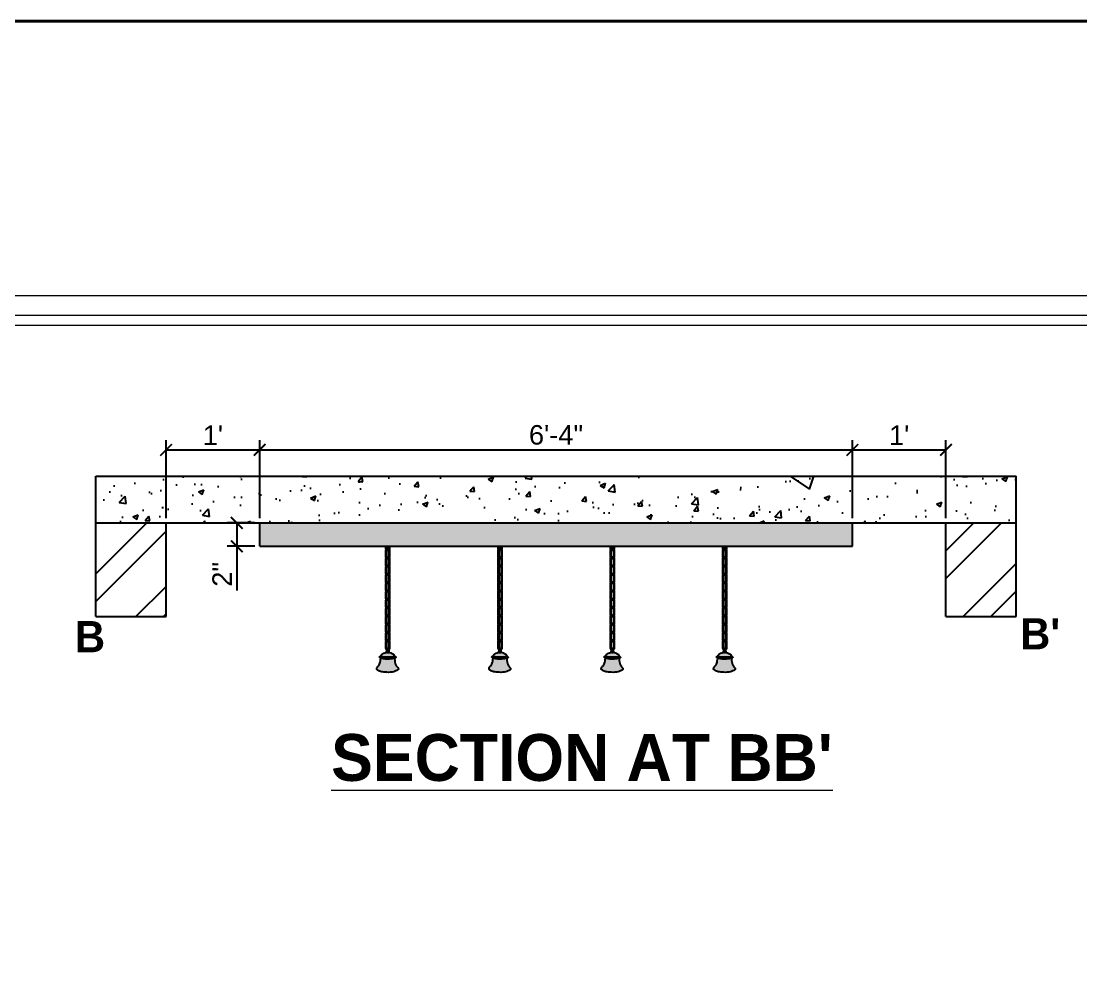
# Model space of a CAD drawing. Header units: inches. Extents: x 12792 to 19925, y -3298 to -817.
# Drawn here: x 13916.3 to 14052.2, y -1651.7 to -1530.4 of the extents above; entities that cross this region are included whole.
import ezdxf

# ---------------------------------------------------------------- set-up
doc = ezdxf.new("R2010")
doc.units = ezdxf.units.IN
doc.header["$MEASUREMENT"] = 0
doc.layers.add('FURNI', color=140, linetype='Continuous', lineweight=18)
doc.layers.add('IEL-HATCH-002', color=7, linetype='Continuous')
doc.styles.add('HEMI', font='stylu.ttf')
doc.styles.get("Standard").update_dxf_attribs({"font": 'arial.ttf'})
doc.dimstyles.new('ISO-25', dxfattribs={"dimtxt": 2.5, "dimasz": 1.5, "dimexe": 1.25, "dimexo": 0.625, "dimtad": 1, "dimdec": 0, "dimlunit": 4, "dimtxsty": 'Standard', "dimblk": 'ARCHTICK', "dimcen": 2.5, "dimclrd": 253, "dimclre": 253, "dimclrt": 1, "dimadec": 0, "dimazin": 0, "dimtfac": 1, "dimtdec": 0, "dimtmove": 0, "dimatfit": 3, "dimldrblk": 'ARCHTICK', "dimfxl": 1, "dimarcsym": 0})

# ---------------------------------------------------------------- blocks, each defined once
blk = doc.blocks.new('eah')
at = {"color": 18, "true_color": 0x000000}
for points in [[(18481.64, -1977.61, -0.594713), (18481.29, -1977.42), (18481.29, -1977.14)], [(18481.64, -1978.68, -0.594713), (18481.29, -1978.48), (18481.29, -1977.65, -0.131652), (18481.32, -1977.53, -0.131652)], [(18481.58, -1977.53, -0.566983), (18481.39, -1977.42), (18481.39, -1977.14)], [(18481.39, -1977.46, -0.594713), (18481.75, -1977.65), (18481.75, -1978.48, -0.131653), (18481.72, -1978.6)], [(18481.58, -1978.6, -0.566983), (18481.39, -1978.48), (18481.39, -1977.65, -0.072036), (18481.39, -1977.61, -0.072036)], [(18481.46, -1977.53, -0.566983), (18481.65, -1977.65), (18481.65, -1978.48, -0.072036), (18481.64, -1978.52)], [(18481.65, -1977.14), (18481.65, -1977.42, -0.072036), (18481.64, -1977.46, -0.072036)], [(18481.75, -1977.14), (18481.75, -1977.42, -0.131652), (18481.72, -1977.53, -0.131652)], [(18481.64, -1979.74, -0.594713), (18481.29, -1979.55), (18481.29, -1978.71, -0.131652), (18481.32, -1978.6, -0.131652)], [(18481.39, -1978.52, -0.594713), (18481.75, -1978.71), (18481.75, -1979.55, -0.131652), (18481.72, -1979.66)], [(18481.58, -1979.66, -0.566983), (18481.39, -1979.55), (18481.39, -1978.71, -0.072036), (18481.39, -1978.68, -0.072036)], [(18481.39, -1979.58, -0.594713), (18481.75, -1979.78), (18481.75, -1980.61, -0.131652), (18481.72, -1980.73)], [(18481.46, -1978.6, -0.566983), (18481.65, -1978.71), (18481.65, -1979.55, -0.072036), (18481.64, -1979.58)], [(18481.64, -1980.81, -0.594713), (18481.29, -1980.61), (18481.29, -1979.78, -0.131652), (18481.32, -1979.66, -0.131652)], [(18481.64, -1981.87, -0.594713), (18481.29, -1981.68), (18481.29, -1980.84, -0.131653), (18481.32, -1980.73, -0.131653)], [(18481.58, -1980.73, -0.566983), (18481.39, -1980.61), (18481.39, -1979.78, -0.072036), (18481.39, -1979.74, -0.072036)], [(18481.39, -1980.65, -0.594713), (18481.75, -1980.84), (18481.75, -1981.68, -0.131653), (18481.72, -1981.79)], [(18481.58, -1981.79, -0.566983), (18481.39, -1981.68), (18481.39, -1980.84, -0.072036), (18481.39, -1980.81, -0.072036)], [(18481.46, -1979.66, -0.566983), (18481.65, -1979.78), (18481.65, -1980.61, -0.072036), (18481.64, -1980.65)], [(18481.46, -1980.73, -0.566983), (18481.65, -1980.84), (18481.65, -1981.68, -0.072036), (18481.64, -1981.71)], [(18481.64, -1982.93, -0.594713), (18481.29, -1982.74), (18481.29, -1981.91, -0.131652), (18481.32, -1981.79, -0.131652)], [(18481.39, -1981.71, -0.594713), (18481.75, -1981.91), (18481.75, -1982.74, -0.131652), (18481.72, -1982.85)], [(18481.58, -1982.85, -0.566983), (18481.39, -1982.74), (18481.39, -1981.91, -0.072036), (18481.39, -1981.87, -0.072036)], [(18481.46, -1981.79, -0.566983), (18481.65, -1981.91), (18481.65, -1982.74, -0.072036), (18481.64, -1982.78)], [(18481.64, -1984, -0.594713), (18481.29, -1983.8), (18481.29, -1982.97, -0.131653), (18481.32, -1982.85, -0.131653)], [(18481.39, -1982.78, -0.594713), (18481.75, -1982.97), (18481.75, -1983.8, -0.131653), (18481.72, -1983.92)], [(18481.58, -1983.92, -0.566983), (18481.39, -1983.8), (18481.39, -1982.97, -0.072036), (18481.39, -1982.93, -0.072036)], [(18481.46, -1982.85, -0.566983), (18481.65, -1982.97), (18481.65, -1983.8, -0.072036), (18481.64, -1983.84)], [(18481.64, -1985.06, -0.594713), (18481.29, -1984.87), (18481.29, -1984.03, -0.131652), (18481.32, -1983.92, -0.131652)], [(18481.64, -1986.12, -0.594713), (18481.29, -1985.93), (18481.29, -1985.1, -0.131652), (18481.32, -1984.98, -0.131652)], [(18481.39, -1983.84, -0.594713), (18481.75, -1984.03), (18481.75, -1984.87, -0.131653), (18481.72, -1984.98)], [(18481.58, -1984.98, -0.566983), (18481.39, -1984.87), (18481.39, -1984.03, -0.072036), (18481.39, -1984, -0.072036)], [(18481.39, -1984.9, -0.594713), (18481.75, -1985.1), (18481.75, -1985.93, -0.131653), (18481.72, -1986.05)], [(18481.46, -1983.92, -0.566983), (18481.65, -1984.03), (18481.65, -1984.87, -0.072036), (18481.64, -1984.9)], [(18481.46, -1984.98, -0.566983), (18481.65, -1985.1), (18481.65, -1985.93, -0.072036), (18481.64, -1985.97)], [(18481.64, -1987.19, -0.594713), (18481.29, -1987), (18481.29, -1986.16, -0.131652), (18481.32, -1986.05, -0.131652)], [(18481.58, -1986.05, -0.566983), (18481.39, -1985.93), (18481.39, -1985.1, -0.072036), (18481.39, -1985.06, -0.072036)], [(18481.39, -1985.97, -0.594713), (18481.75, -1986.16), (18481.75, -1987, -0.131653), (18481.72, -1987.11)], [(18481.58, -1987.11, -0.566983), (18481.39, -1987), (18481.39, -1986.16, -0.072036), (18481.39, -1986.12, -0.072036)], [(18481.46, -1986.05, -0.566983), (18481.65, -1986.16), (18481.65, -1987, -0.072036), (18481.64, -1987.03)], [(18481.64, -1988.25, -0.594713), (18481.29, -1988.06), (18481.29, -1987.23, -0.131652), (18481.32, -1987.11, -0.131652)], [(18481.39, -1987.03, -0.594713), (18481.75, -1987.23), (18481.75, -1988.06, -0.131652), (18481.72, -1988.17)], [(18481.58, -1988.17, -0.566983), (18481.39, -1988.06), (18481.39, -1987.23, -0.072036), (18481.39, -1987.19, -0.072036)], [(18481.46, -1987.11, -0.566983), (18481.65, -1987.23), (18481.65, -1988.06, -0.072036), (18481.64, -1988.1)], [(18481.64, -1989.32, -0.594713), (18481.29, -1989.12), (18481.29, -1988.29, -0.131653), (18481.32, -1988.17, -0.131653)], [(18481.39, -1988.1, -0.594713), (18481.75, -1988.29), (18481.75, -1989.12, -0.131653), (18481.72, -1989.24)], [(18481.58, -1989.24, -0.566983), (18481.39, -1989.12), (18481.39, -1988.29, -0.072036), (18481.39, -1988.25, -0.072036)], [(18481.39, -1989.16, -0.594713), (18481.75, -1989.35), (18481.75, -1990.19, -0.255158), (18481.64, -1990.38)], [(18481.46, -1988.17, -0.566983), (18481.65, -1988.29), (18481.65, -1989.12, -0.072036), (18481.64, -1989.16)], [(18481.55, -1990.42, -0.457298), (18481.29, -1990.19), (18481.29, -1989.35, -0.131652), (18481.32, -1989.24, -0.131652)], [(18481.52, -1990.32, -0.427611), (18481.39, -1990.19), (18481.39, -1989.35, -0.072036), (18481.39, -1989.32, -0.072036)], [(18481.46, -1989.24, -0.566983), (18481.65, -1989.35), (18481.65, -1990.19, -0.221324), (18481.6, -1990.29)]]:
    blk.add_lwpolyline(points, format="xyb", dxfattribs=at)
for points, knots in [([(18481.4, -1990.38), (18481.38, -1990.43), (18481.33, -1990.57), (18481.35, -1990.7), (18481.28, -1990.74), (18481.28, -1990.74)], [0.7792624, 0.7792624, 0.7792624, 0.7792624, 0.8945817, 1.1143639, 1.1228898, 1.1228898, 1.1228898, 1.1228898]), ([(18481.49, -1990.42), (18481.48, -1990.44), (18481.47, -1990.46), (18481.45, -1990.53), (18481.45, -1990.57), (18481.43, -1990.66), (18481.43, -1990.7), (18481.41, -1990.74), (18481.4, -1990.75), (18481.4, -1990.76)], [0.7735575, 0.7735575, 0.7735575, 0.7735575, 0.8361623, 0.8361623, 0.9747638, 0.9747638, 1.0561132, 1.0561132, 1.0687794, 1.0687794, 1.0687794, 1.0687794]), ([(18481.75, -1990.74), (18481.73, -1990.67), (18481.68, -1990.51), (18481.59, -1990.17), (18481.48, -1990.25), (18481.45, -1990.3)], [0, 0, 0, 0, 0.2324444, 0.5461904, 0.6949122, 0.6949122, 0.6949122, 0.6949122]), ([(18481.65, -1990.77), (18481.63, -1990.7), (18481.61, -1990.63), (18481.57, -1990.48), (18481.55, -1990.41), (18481.52, -1990.31)], [0, 0, 0, 0, 0.224684, 0.224684, 0.4060384, 0.4060384, 0.4060384, 0.4060384])]:
    blk.add_open_spline(points, degree=3, knots=knots, dxfattribs=at)
blk.add_open_spline([(18481.52, -1990.31), (18481.52, -1990.31), (18481.52, -1990.31), (18481.52, -1990.32)], degree=3, dxfattribs=at)
for points in [[(18481.75, -1990.74), (18482.06, -1990.86), (18482.25, -1990.97), (18482.35, -1991.15), (18482.37, -1991.19), (18482.43, -1991.22), (18482.54, -1991.29), (18482.56, -1991.36), (18482.52, -1991.42), (18482.39, -1991.46), (18482.39, -1991.53), (18482.43, -1991.95), (18482.52, -1992.27), (18482.71, -1992.57), (18482.86, -1992.75), (18482.86, -1992.94), (18482.68, -1993.06), (18482.28, -1993.21), (18481.39, -1993.28), (18480.7, -1993.2), (18480.25, -1993.02), (18480.12, -1992.9), (18480.13, -1992.72), (18480.26, -1992.53), (18480.46, -1992.25), (18480.56, -1992), (18480.61, -1991.64), (18480.63, -1991.45), (18480.51, -1991.39), (18480.47, -1991.32), (18480.51, -1991.24), (18480.65, -1991.17), (18480.69, -1991.09), (18480.78, -1990.98), (18481, -1990.84), (18481.29, -1990.73)], [(18482.39, -1991.46), (18482, -1991.56), (18480.99, -1991.54), (18480.63, -1991.45)], [(18482.36, -1991.21), (18482.21, -1991.28), (18481.93, -1991.34), (18481.5, -1991.35), (18481.02, -1991.33), (18480.73, -1991.24), (18480.65, -1991.17)], [(18481.75, -1990.74), (18481.62, -1990.77), (18481.29, -1990.73)]]:
    blk.add_spline(points, degree=3, dxfattribs=at)
blk = doc.blocks.new('3t3t')
at = {"layer": 'IEL-HATCH-002', "true_color": 0x9d754d, "transparency": 33554687}
h = blk.add_hatch(color=35, dxfattribs=at)
h.dxf.hatch_style = 1
h.set_gradient(color1=(229, 232, 120), color2=(200, 201, 45), name='CYLINDER')
edge = h.paths.add_edge_path()
edge.add_spline(control_points=[(18480.63, -1991.45), (18480.66, -1991.49), (18480.57, -1991.72), (18480.6, -1991.97), (18480.46, -1992.28), (18480.28, -1992.5), (18480.13, -1992.7), (18480.08, -1992.92), (18480.34, -1993.09), (18480.76, -1993.23), (18481.46, -1993.29), (18482.15, -1993.29), (18482.6, -1993.09), (18482.89, -1992.97), (18482.88, -1992.71), (18482.67, -1992.55), (18482.51, -1992.28), (18482.41, -1991.92), (18482.41, -1991.67), (18482.38, -1991.48), (18482.39, -1991.46), (18482.39, -1991.46)], knot_values=[1.281649, 1.281649, 1.281649, 1.281649, 1.462183, 1.827128, 2.097021, 2.445955, 2.674552, 2.853319, 3.031562, 3.521678, 4.216955, 5.103339, 5.528803, 5.742758, 5.940176, 6.171167, 6.523573, 6.851688, 7.271629, 7.343185, 7.344284, 7.344284, 7.344284, 7.344284], degree=3, periodic=0)
edge.add_spline(control_points=[(18482.39, -1991.46), (18482.26, -1991.5), (18481.81, -1991.63), (18481.2, -1991.6), (18480.75, -1991.48), (18480.63, -1991.45)], knot_values=[0, 0, 0, 0, 0.401836, 1.413154, 1.782792, 1.782792, 1.782792, 1.782792], degree=3, periodic=0)
edge = h.paths.add_edge_path()
edge.add_spline(control_points=[(18482.39, -1991.46), (18482.41, -1991.43), (18482.51, -1991.45), (18482.57, -1991.36), (18482.54, -1991.26), (18482.45, -1991.23), (18482.36, -1991.21), (18482.34, -1991.09), (18482.26, -1990.95), (18482.02, -1990.85), (18481.85, -1990.78), (18481.75, -1990.74)], knot_values=[0, 0, 0, 0, 0.130991, 0.201679, 0.280578, 0.405346, 0.475501, 0.518858, 0.722277, 0.949703, 1.281649, 1.281649, 1.281649, 1.281649], degree=3, periodic=0)
edge.add_spline(control_points=[(18481.75, -1990.74), (18481.72, -1990.75), (18481.68, -1990.76), (18481.65, -1990.76)], knot_values=[0, 0, 0, 0, 0.099833, 0.099833, 0.099833, 0.099833], degree=3, periodic=0)
edge.add_spline(control_points=[(18481.65, -1990.76), (18481.64, -1990.76), (18481.56, -1990.78), (18481.47, -1990.77), (18481.4, -1990.76)], knot_values=[0.099833, 0.099833, 0.099833, 0.099833, 0.126606, 0.35337, 0.35337, 0.35337, 0.35337], degree=3, periodic=0)
edge.add_spline(control_points=[(18481.4, -1990.76), (18481.36, -1990.75), (18481.32, -1990.74), (18481.29, -1990.73)], knot_values=[0.35337, 0.35337, 0.35337, 0.35337, 0.466976, 0.466976, 0.466976, 0.466976], degree=3, periodic=0)
edge.add_spline(control_points=[(18481.28, -1990.74), (18481.28, -1990.74), (18481.28, -1990.73), (18481.29, -1990.73)], knot_values=[1.114364, 1.114364, 1.114364, 1.114364, 1.12289, 1.12289, 1.12289, 1.12289], degree=3, periodic=0)
edge.add_spline(control_points=[(18481.29, -1990.73), (18481.19, -1990.77), (18481.01, -1990.83), (18480.8, -1990.94), (18480.7, -1991.07), (18480.67, -1991.15), (18480.65, -1991.17)], knot_values=[7.814467, 7.814467, 7.814467, 7.814467, 8.117805, 8.378292, 8.52191, 8.608113, 8.608113, 8.608113, 8.608113], degree=3, periodic=0)
edge.add_spline(control_points=[(18480.65, -1991.17), (18480.65, -1991.17), (18480.62, -1991.21), (18480.51, -1991.21), (18480.46, -1991.32), (18480.51, -1991.41), (18480.61, -1991.42), (18480.63, -1991.45), (18480.63, -1991.45)], knot_values=[7.344284, 7.344284, 7.344284, 7.344284, 7.34959, 7.508053, 7.59693, 7.667164, 7.803584, 7.814467, 7.814467, 7.814467, 7.814467], degree=3, periodic=0)
edge.add_spline(control_points=[(18480.63, -1991.45), (18480.75, -1991.48), (18481.2, -1991.6), (18481.81, -1991.63), (18482.26, -1991.5), (18482.39, -1991.46)], knot_values=[0, 0, 0, 0, 0.369638, 1.380956, 1.782792, 1.782792, 1.782792, 1.782792], degree=3, periodic=0)
edge = h.paths.add_edge_path()
edge.add_spline(control_points=[(18481.75, -1990.74), (18481.73, -1990.67), (18481.7, -1990.57), (18481.66, -1990.42), (18481.64, -1990.38)], knot_values=[0, 0, 0, 0, 0.232444, 0.346602, 0.346602, 0.346602, 0.346602], degree=3, periodic=0)
edge.add_spline(control_points=[(18481.64, -1990.38), (18481.63, -1990.35), (18481.62, -1990.31), (18481.6, -1990.29)], knot_values=[0.346602, 0.346602, 0.346602, 0.346602, 0.439499, 0.439499, 0.439499, 0.439499], degree=3, periodic=0)
edge.add_spline(control_points=[(18481.6, -1990.29), (18481.59, -1990.26), (18481.54, -1990.21), (18481.48, -1990.25), (18481.45, -1990.3)], knot_values=[0.439499, 0.439499, 0.439499, 0.439499, 0.54619, 0.694912, 0.694912, 0.694912, 0.694912], degree=3, periodic=0)
edge.add_arc((18481.52, -1990.19), 0.131, 237.8013, 270.5044)
edge.add_spline(control_points=[(18481.52, -1990.32), (18481.52, -1990.31), (18481.52, -1990.31), (18481.52, -1990.31)], knot_values=[0.697561, 0.697561, 0.697561, 0.697561, 0.703416, 0.703416, 0.703416, 0.703416], degree=3, periodic=0)
edge.add_spline(control_points=[(18481.52, -1990.31), (18481.52, -1990.31), (18481.52, -1990.31), (18481.52, -1990.32)], knot_values=[0.399853, 0.399853, 0.399853, 0.399853, 0.406038, 0.406038, 0.406038, 0.406038], degree=3, periodic=0)
edge.add_spline(control_points=[(18481.52, -1990.32), (18481.53, -1990.35), (18481.54, -1990.39), (18481.55, -1990.42)], knot_values=[0.334076, 0.334076, 0.334076, 0.334076, 0.399853, 0.399853, 0.399853, 0.399853], degree=3, periodic=0)
edge.add_spline(control_points=[(18481.55, -1990.42), (18481.57, -1990.47), (18481.58, -1990.51), (18481.61, -1990.63), (18481.63, -1990.7), (18481.65, -1990.76)], knot_values=[0.004926, 0.004926, 0.004926, 0.004926, 0.114319, 0.114319, 0.334076, 0.334076, 0.334076, 0.334076], degree=3, periodic=0)
edge.add_spline(control_points=[(18481.65, -1990.76), (18481.68, -1990.76), (18481.72, -1990.75), (18481.75, -1990.74)], knot_values=[0, 0, 0, 0, 0.099833, 0.099833, 0.099833, 0.099833], degree=3, periodic=0)
edge = h.paths.add_edge_path()
edge.add_spline(control_points=[(18481.4, -1990.76), (18481.4, -1990.75), (18481.41, -1990.74), (18481.43, -1990.7), (18481.43, -1990.66), (18481.45, -1990.57), (18481.45, -1990.53), (18481.47, -1990.46), (18481.48, -1990.44), (18481.49, -1990.42)], knot_values=[0.773558, 0.773558, 0.773558, 0.773558, 0.786224, 0.786224, 0.867573, 0.867573, 1.006175, 1.006175, 1.068779, 1.068779, 1.068779, 1.068779], degree=3, periodic=0)
edge.add_arc((18481.52, -1990.19), 0.231, 238.5995, 263.133, ccw=False)
edge.add_spline(control_points=[(18481.4, -1990.38), (18481.38, -1990.43), (18481.33, -1990.57), (18481.34, -1990.69), (18481.29, -1990.73)], knot_values=[0.779262, 0.779262, 0.779262, 0.779262, 0.894582, 1.114364, 1.114364, 1.114364, 1.114364], degree=3, periodic=0)
edge.add_spline(control_points=[(18481.29, -1990.73), (18481.32, -1990.74), (18481.36, -1990.75), (18481.4, -1990.76)], knot_values=[0.35337, 0.35337, 0.35337, 0.35337, 0.466976, 0.466976, 0.466976, 0.466976], degree=3, periodic=0)
edge = h.paths.add_edge_path()
edge.add_line((18481.39, -1990.19), (18481.39, -1989.35))
edge.add_arc((18481.52, -1989.35), 0.131, 163.519, 180, ccw=False)
edge.add_arc((18481.52, -1989.12), 0.231, 210, 237.038, ccw=False)
edge.add_arc((18481.52, -1989.35), 0.231, 150, 180)
edge.add_line((18481.29, -1989.35), (18481.29, -1990.19))
edge.add_arc((18481.52, -1990.19), 0.231, 180, 278.298)
edge.add_spline(control_points=[(18481.55, -1990.42), (18481.54, -1990.39), (18481.53, -1990.35), (18481.52, -1990.32)], knot_values=[0.334076, 0.334076, 0.334076, 0.334076, 0.399853, 0.399853, 0.399853, 0.399853], degree=3, periodic=0)
edge.add_arc((18481.52, -1990.19), 0.131, 180, 272.6084, ccw=False)
edge = h.paths.add_edge_path()
edge.add_arc((18481.52, -1989.12), 0.131, 196.481, 241.79)
edge.add_arc((18481.52, -1989.35), 0.131, 0, 118.21, ccw=False)
edge.add_line((18481.65, -1989.35), (18481.65, -1990.19))
edge.add_arc((18481.52, -1990.19), 0.131, 310.0809, 360, ccw=False)
edge.add_spline(control_points=[(18481.6, -1990.29), (18481.62, -1990.31), (18481.63, -1990.35), (18481.64, -1990.38)], knot_values=[0.346602, 0.346602, 0.346602, 0.346602, 0.439499, 0.439499, 0.439499, 0.439499], degree=3, periodic=0)
edge.add_arc((18481.52, -1990.19), 0.231, 302.7438, 360)
edge.add_line((18481.75, -1990.19), (18481.75, -1989.35))
edge.add_arc((18481.52, -1989.35), 0.231, 360, 482.962)
h.paths.add_polyline_path([(18481.58, -1989.24, -0.566983), (18481.39, -1989.12), (18481.39, -1988.29, -0.072036), (18481.39, -1988.25, -0.118526), (18481.32, -1988.17, 0.131652), (18481.29, -1988.29), (18481.29, -1989.12, 0.594713), (18481.64, -1989.32, 0.200314)])
h.paths.add_polyline_path([(18481.75, -1988.29, 0.594713), (18481.39, -1988.1, 0.200314), (18481.46, -1988.17, -0.566983), (18481.65, -1988.29), (18481.65, -1989.12, -0.072036), (18481.64, -1989.16, -0.118526), (18481.72, -1989.24, 0.131652), (18481.75, -1989.12)])
h.paths.add_polyline_path([(18481.75, -1987.23, 0.594713), (18481.39, -1987.03, 0.200314), (18481.46, -1987.11, -0.566983), (18481.65, -1987.23), (18481.65, -1988.06, -0.072036), (18481.64, -1988.1, -0.118526), (18481.72, -1988.17, 0.131652), (18481.75, -1988.06)])
h.paths.add_polyline_path([(18481.39, -1987.23, -0.072036), (18481.39, -1987.19, -0.118526), (18481.32, -1987.11, 0.131652), (18481.29, -1987.23), (18481.29, -1988.06, 0.594713), (18481.64, -1988.25, 0.200314), (18481.58, -1988.17, -0.566983), (18481.39, -1988.06)])
h.paths.add_polyline_path([(18481.39, -1987), (18481.39, -1986.16, -0.072036), (18481.39, -1986.12, -0.118526), (18481.32, -1986.05, 0.131652), (18481.29, -1986.16), (18481.29, -1987, 0.594713), (18481.64, -1987.19, 0.200314), (18481.58, -1987.11, -0.566983)])
h.paths.add_polyline_path([(18481.75, -1986.16, 0.594713), (18481.39, -1985.97, 0.200314), (18481.46, -1986.05, -0.566983), (18481.65, -1986.16), (18481.65, -1987, -0.072036), (18481.64, -1987.03, -0.118526), (18481.72, -1987.11, 0.131652), (18481.75, -1987)])
h.paths.add_polyline_path([(18481.75, -1985.1, 0.594713), (18481.39, -1984.9, 0.200314), (18481.46, -1984.98, -0.566983), (18481.65, -1985.1), (18481.65, -1985.93, -0.072036), (18481.64, -1985.97, -0.118526), (18481.72, -1986.05, 0.131652), (18481.75, -1985.93)])
h.paths.add_polyline_path([(18481.75, -1984.03, 0.594713), (18481.39, -1983.84, 0.200314), (18481.46, -1983.92, -0.566983), (18481.65, -1984.03), (18481.65, -1984.87, -0.072036), (18481.64, -1984.9, -0.118526), (18481.72, -1984.98, 0.131652), (18481.75, -1984.87)])
h.paths.add_polyline_path([(18481.58, -1984.98, -0.566983), (18481.39, -1984.87), (18481.39, -1984.03, -0.072036), (18481.39, -1984, -0.118526), (18481.32, -1983.92, 0.131652), (18481.29, -1984.03), (18481.29, -1984.87, 0.594713), (18481.64, -1985.06, 0.200314)])
h.paths.add_polyline_path([(18481.39, -1985.1, -0.072036), (18481.39, -1985.06, -0.118526), (18481.32, -1984.98, 0.131652), (18481.29, -1985.1), (18481.29, -1985.93, 0.594713), (18481.64, -1986.12, 0.200314), (18481.58, -1986.05, -0.566983), (18481.39, -1985.93)])
h.paths.add_polyline_path([(18481.64, -1984, 0.200314), (18481.58, -1983.92, -0.566983), (18481.39, -1983.8), (18481.39, -1982.97, -0.072036), (18481.39, -1982.93, -0.118526), (18481.32, -1982.85, 0.131652), (18481.29, -1982.97), (18481.29, -1983.8, 0.594713)])
h.paths.add_polyline_path([(18481.75, -1982.97, 0.594713), (18481.39, -1982.78, 0.200314), (18481.46, -1982.85, -0.566983), (18481.65, -1982.97), (18481.65, -1983.8, -0.072036), (18481.64, -1983.84, -0.118526), (18481.72, -1983.92, 0.131652), (18481.75, -1983.8)])
h.paths.add_polyline_path([(18481.39, -1982.74), (18481.39, -1981.91, -0.072036), (18481.39, -1981.87, -0.118526), (18481.32, -1981.79, 0.131652), (18481.29, -1981.91), (18481.29, -1982.74, 0.594713), (18481.64, -1982.93, 0.200314), (18481.58, -1982.85, -0.566983)])
h.paths.add_polyline_path([(18481.75, -1981.91, 0.594713), (18481.39, -1981.71, 0.200314), (18481.46, -1981.79, -0.566983), (18481.65, -1981.91), (18481.65, -1982.74, -0.072036), (18481.64, -1982.78, -0.118526), (18481.72, -1982.85, 0.131652), (18481.75, -1982.74)])
h.paths.add_polyline_path([(18481.58, -1981.79, -0.566983), (18481.39, -1981.68), (18481.39, -1980.84, -0.072036), (18481.39, -1980.81, -0.118526), (18481.32, -1980.73, 0.131652), (18481.29, -1980.84), (18481.29, -1981.68, 0.594713), (18481.64, -1981.87, 0.200314)])
h.paths.add_polyline_path([(18481.75, -1980.84, 0.594713), (18481.39, -1980.65, 0.200314), (18481.46, -1980.73, -0.566983), (18481.65, -1980.84), (18481.65, -1981.68, -0.072036), (18481.64, -1981.71, -0.118526), (18481.72, -1981.79, 0.131652), (18481.75, -1981.68)])
h.paths.add_polyline_path([(18481.75, -1979.78, 0.594713), (18481.39, -1979.58, 0.200314), (18481.46, -1979.66, -0.566983), (18481.65, -1979.78), (18481.65, -1980.61, -0.072036), (18481.64, -1980.65, -0.118526), (18481.72, -1980.73, 0.131652), (18481.75, -1980.61)])
h.paths.add_polyline_path([(18481.39, -1979.78, -0.072036), (18481.39, -1979.74, -0.118526), (18481.32, -1979.66, 0.131652), (18481.29, -1979.78), (18481.29, -1980.61, 0.594713), (18481.64, -1980.81, 0.200314), (18481.58, -1980.73, -0.566983), (18481.39, -1980.61)])
h.paths.add_polyline_path([(18481.39, -1979.55), (18481.39, -1978.71, -0.072036), (18481.39, -1978.68, -0.118526), (18481.32, -1978.6, 0.131652), (18481.29, -1978.71), (18481.29, -1979.55, 0.594713), (18481.64, -1979.74, 0.200314), (18481.58, -1979.66, -0.566983)])
h.paths.add_polyline_path([(18481.39, -1978.52, 0.200314), (18481.46, -1978.6, -0.566983), (18481.65, -1978.71), (18481.65, -1979.55, -0.072036), (18481.64, -1979.58, -0.118526), (18481.72, -1979.66, 0.131652), (18481.75, -1979.55), (18481.75, -1978.71, 0.594713)])
h.paths.add_polyline_path([(18481.58, -1978.6, -0.566983), (18481.39, -1978.48), (18481.39, -1977.65, -0.072036), (18481.39, -1977.61, -0.118526), (18481.32, -1977.53, 0.131652), (18481.29, -1977.65), (18481.29, -1978.48, 0.594713), (18481.64, -1978.68, 0.200314)])
h.paths.add_polyline_path([(18481.75, -1977.65, 0.594713), (18481.39, -1977.46, 0.200314), (18481.46, -1977.53, -0.566983), (18481.65, -1977.65), (18481.65, -1978.48, -0.072036), (18481.64, -1978.52, -0.118526), (18481.72, -1978.6, 0.131652), (18481.75, -1978.48)])
blk.add_line((18481.29, -1977.14), (18481.75, -1977.14))
blk.add_blockref('eah', (0, 0))
blk = doc.blocks.new('_ArchTick')
at = {"color": 0, "linetype": 'ByBlock', "const_width": 0.15}
blk.add_lwpolyline([(-0.5, -0.5), (0.5, 0.5)], dxfattribs=at)
blk = doc.blocks.new('*D221')
at = {"color": 253, "lineweight": -2, "transparency": 16777216}
for p, q in [((13934.9, -1594.07), (13934.9, -1584.08)), ((13946.9, -1594.07), (13946.9, -1584.08)), ((13934.9, -1585.33), (13946.9, -1585.33))]:
    blk.add_line(p, q, dxfattribs=at)
at = {"layer": 'Defpoints', "color": 0, "transparency": 16777216}
for p in [(13946.9, -1585.33), (13934.9, -1594.69), (13946.9, -1594.69)]:
    blk.add_point(p, dxfattribs=at)
at = {"color": 253, "lineweight": -2, "transparency": 16777216, "xscale": 1.5, "yscale": 1.5, "zscale": 1.5, "rotation": 180}
blk.add_blockref('_ArchTick', (13934.9, -1585.33), dxfattribs=at)
at = {"color": 253, "lineweight": -2, "transparency": 16777216, "xscale": 1.5, "yscale": 1.5, "zscale": 1.5}
blk.add_blockref('_ArchTick', (13946.9, -1585.33), dxfattribs=at)
at = {"color": 1, "transparency": 16777216, "insert": (13940.9, -1583.45), "char_height": 2.5, "attachment_point": 5}
blk.add_mtext("1'", dxfattribs=at)
blk = doc.blocks.new('*D222')
at = {"color": 253, "lineweight": -2, "transparency": 16777216}
for p, q in [((13946.9, -1594.07), (13946.9, -1584.08)), ((14022.9, -1594.07), (14022.9, -1584.08)), ((13946.9, -1585.33), (14022.9, -1585.33))]:
    blk.add_line(p, q, dxfattribs=at)
at = {"layer": 'Defpoints', "color": 0, "transparency": 16777216}
for p in [(14022.9, -1585.33), (13946.9, -1594.69), (14022.9, -1594.69)]:
    blk.add_point(p, dxfattribs=at)
at = {"color": 253, "lineweight": -2, "transparency": 16777216, "xscale": 1.5, "yscale": 1.5, "zscale": 1.5, "rotation": 180}
blk.add_blockref('_ArchTick', (13946.9, -1585.33), dxfattribs=at)
at = {"color": 253, "lineweight": -2, "transparency": 16777216, "xscale": 1.5, "yscale": 1.5, "zscale": 1.5}
blk.add_blockref('_ArchTick', (14022.9, -1585.33), dxfattribs=at)
at = {"color": 1, "transparency": 16777216, "insert": (13984.9, -1583.42), "char_height": 2.5, "attachment_point": 5}
blk.add_mtext('6\'-4"', dxfattribs=at)
blk = doc.blocks.new('*D223')
at = {"color": 253, "lineweight": -2, "transparency": 16777216}
for p, q in [((14022.9, -1594.07), (14022.9, -1584.08)), ((14034.9, -1594.07), (14034.9, -1584.08)), ((14022.9, -1585.33), (14034.9, -1585.33))]:
    blk.add_line(p, q, dxfattribs=at)
at = {"layer": 'Defpoints', "color": 0, "transparency": 16777216}
for p in [(14034.9, -1585.33), (14022.9, -1594.69), (14034.9, -1594.69)]:
    blk.add_point(p, dxfattribs=at)
at = {"color": 253, "lineweight": -2, "transparency": 16777216, "xscale": 1.5, "yscale": 1.5, "zscale": 1.5, "rotation": 180}
blk.add_blockref('_ArchTick', (14022.9, -1585.33), dxfattribs=at)
at = {"color": 253, "lineweight": -2, "transparency": 16777216, "xscale": 1.5, "yscale": 1.5, "zscale": 1.5}
blk.add_blockref('_ArchTick', (14034.9, -1585.33), dxfattribs=at)
at = {"color": 1, "transparency": 16777216, "insert": (14028.9, -1583.45), "char_height": 2.5, "attachment_point": 5}
blk.add_mtext("1'", dxfattribs=at)
blk = doc.blocks.new('*D224')
at = {"color": 253, "lineweight": -2, "transparency": 16777216}
for p, q in [((13946.27, -1594.69), (13942.71, -1594.69)), ((13943.96, -1594.69), (13943.96, -1597.69)), ((13946.27, -1597.69), (13942.71, -1597.69)), ((13943.96, -1597.69), (13943.96, -1603.36))]:
    blk.add_line(p, q, dxfattribs=at)
at = {"layer": 'Defpoints', "color": 0, "transparency": 16777216}
for p in [(13946.9, -1594.69), (13943.96, -1597.69), (13946.9, -1597.69)]:
    blk.add_point(p, dxfattribs=at)
at = {"color": 253, "lineweight": -2, "transparency": 16777216, "xscale": 1.5, "yscale": 1.5, "zscale": 1.5}
for p, rotation in [((13943.96, -1594.69), 90), ((13943.96, -1597.69), 270)]:
    blk.add_blockref('_ArchTick', p, dxfattribs=dict(at, rotation=rotation))
at = {"color": 1, "transparency": 16777216, "insert": (13942.08, -1601.28), "char_height": 2.5, "attachment_point": 5, "rotation": 90}
blk.add_mtext('2"', dxfattribs=at)

msp = doc.modelspace()

# ---------------------------------------------------------------- hatches: boundary and pattern name
at = {"layer": 'IEL-HATCH-002', "true_color": 0xafd9aa, "transparency": 33554687}
h = msp.add_hatch(dxfattribs=at)
h.set_pattern_fill('AR-CONC', color=9, scale=5)
h.set_pattern_definition([(50, (-4853.963, 323.01), (35.86301, -3.137607), [3.75, -41.25]), (355, (-4853.963, 323.01), (-6.93757, 37.60961), [3, -33]), (100.45144, (-4850.975, 322.747), (28.92544, 34.472), [3.18701, -35.057106]), (46.1842, (-4853.963, 333.01), (53.36207, -8.27596), [5.625, -61.875]), (96.63564, (-4849.516, 332.32), (46.7331, 48.70593), [4.78052, -52.58569]), (351.18416, (-4853.963, 333.01), (46.7331, 48.70593), [4.5, -49.5]), (21, (-4848.963, 330.51), (29.845353, -20.130945), [3.75, -41.25]), (326, (-4848.963, 330.51), (12.16577, 36.2575), [3, -33]), (71.45144, (-4846.476, 328.83), (42.01112, 16.12656), [3.18701, -35.057106]), (37.5, (-4853.963, 323.009), (0.607993, 16.644693), [0, -32.6, 0, -33.5, 0, -33.125]), (7.5, (-4853.963, 323.009), (13.153477, 19.720586), [0, -19.1, 0, -31.85, 0, -12.625]), (327.5, (-4865.113, 323.009), (26.691122, -1.127744), [0, -12.5, 0, -39, 0, -51.75]), (317.5, (-4870.113, 323.009), (29.159308, 5.00525), [0, -16.25, 0, -25.9, 0, -36.75])])
h.paths.add_polyline_path([(13925.9, -1588.69), (13925.9, -1594.69), (14043.9, -1594.69), (14043.9, -1588.69)])
at = {"layer": 'IEL-HATCH-002', "true_color": 0x939598, "transparency": 33554687}
h = msp.add_hatch(dxfattribs=at)
h.set_pattern_fill('AR-CONC', color=252)
h.set_pattern_definition([(50, (-4853.963, 323.0086), (7.1726018, -0.6275213), [0.75, -8.25]), (355, (-4853.963, 323.0086), (-1.3875133, 7.5219213), [0.6, -6.6]), (100.451444, (-4853.3655, 322.956), (5.7850885, 6.8944), [0.637402, -7.011421]), (46.1842, (-4853.963, 325.009), (10.6724133, -1.655193), [1.125, -12.375]), (96.635635, (-4853.074, 324.871), (9.3466195, 9.741186), [0.9561034, -10.5171376]), (351.184164, (-4853.963, 325.009), (9.3466195, 9.741186), [0.9, -9.9]), (21, (-4852.963, 324.5086), (5.9690705, -4.0261889), [0.75, -8.25]), (326, (-4852.963, 324.5086), (2.4331533, 7.2515005), [0.6, -6.6]), (71.451445, (-4852.466, 324.173), (8.4022238, 3.2253115), [0.637402, -7.011421]), (37.5, (-4853.9632, 323.0086), (0.12159855, 3.32893854), [0, -6.52, 0, -6.7, 0, -6.625]), (7.5, (-4853.9632, 323.0086), (2.6306954, 3.9441171), [0, -3.82, 0, -6.37, 0, -2.525]), (327.5, (-4856.1932, 323.0086), (5.33822436, -0.2255487), [0, -2.5, 0, -7.8, 0, -10.35]), (317.5, (-4857.193, 323.0086), (5.8318617, 1.0010498), [0, -3.25, 0, -5.18, 0, -7.35])])
h.paths.add_polyline_path([(13925.9, -1588.69), (13925.9, -1594.69), (14043.9, -1594.69), (14043.9, -1588.69)])
at = {"layer": 'IEL-HATCH-002', "true_color": 0xf27172, "transparency": 33554687}
h = msp.add_hatch(dxfattribs=at)
h.set_pattern_fill('ANSI32', color=11, scale=20)
h.set_pattern_definition([(45, (-4853.963, 323.0086), (-5.303301, 5.303301), []), (45, (-4850.428, 323.0086), (-5.303301, 5.303301), [])])
h.paths.add_polyline_path([(13934.9, -1594.69), (13925.9, -1594.69), (13925.9, -1606.69), (13934.9, -1606.69)])
h.paths.add_polyline_path([(14034.9, -1606.69), (14043.9, -1606.69), (14043.9, -1594.69), (14034.9, -1594.69)])
at = {"layer": 'IEL-HATCH-002', "true_color": 0x9d754d, "transparency": 33554687}
h = msp.add_hatch(color=35, dxfattribs=at)
h.dxf.hatch_style = 1
h.paths.add_polyline_path([(14022.9, -1597.69), (14022.9, -1594.69), (13946.9, -1594.69), (13946.9, -1597.69)])

# ---------------------------------------------------------------- linework, layer by layer
for p, q in [((13925.9, -1588.69), (14043.9, -1588.69)), ((13925.9, -1606.69), (13925.9, -1588.69)), ((14043.9, -1606.69), (14043.9, -1588.69)), ((13925.9, -1594.69), (14043.9, -1594.69)), ((13934.9, -1606.69), (13934.9, -1594.69)), ((13946.9, -1597.69), (13946.9, -1594.69)), ((14022.9, -1597.69), (14022.9, -1594.69)), ((14034.9, -1606.69), (14034.9, -1594.69)), ((13946.9, -1597.69), (14022.9, -1597.69)), ((13925.9, -1606.69), (13934.9, -1606.69)), ((14034.9, -1606.69), (14043.9, -1606.69))]:
    msp.add_line(p, q)
at = {"color": 3, "lineweight": 40}
msp.add_lwpolyline([(15829.24, -1530.39), (12791.71, -1530.39), (12791.71, -3298.37), (15829.24, -3298.37)], close=True, dxfattribs=at)
at = {"layer": 'FURNI', "color": 18, "true_color": 0x000000}
for points in [[(13835.88, -1993.75), (13835.88, -1565.54), (14141.88, -1565.54), (14141.88, -1993.75)], [(13838.43, -1991.21), (13838.43, -1568.08), (14139.34, -1568.08), (14139.34, -1991.21)], [(13839.71, -1989.93), (13839.71, -1569.36), (14138.06, -1569.36), (14138.06, -1989.93)]]:
    msp.add_lwpolyline(points, close=True, dxfattribs=at)

# ---------------------------------------------------------------- block references
for p in [(-4518.2, 379.44), (-4503.8, 379.44), (-4489.4, 379.44), (-4475, 379.44)]:
    msp.add_blockref('3t3t', p)

# ---------------------------------------------------------------- texts
at = {"color": 5, "lineweight": 5, "char_height": 4, "width": 1.9029, "attachment_point": 1, "rotation": 359.9906, "style": 'HEMI'}
for s, insert in [('{\\fStylus BT|b1|i0|c0|p34;B}', (13923.22, -1607.27)), ("{\\fStylus BT|b1|i0|c0|p34;B'}", (14044.41, -1606.9))]:
    msp.add_mtext(s, dxfattribs=dict(at, insert=insert))
at = {"color": 240, "lineweight": 5, "true_color": 0xe90039, "insert": (13934.77, -1621.75), "char_height": 6, "width": 106.8964, "attachment_point": 1, "rotation": 359.9906, "style": 'HEMI'}
msp.add_mtext("\\pxqc;{\\fStylus BT|b1|i0|c0|p34;\\LSECTION AT BB'}", dxfattribs=at)

# ---------------------------------------------------------------- dimensions: what is measured, and where the dimension line sits
dim = msp.add_linear_dim(base=(13946.9, -1585.33), p1=(13934.9, -1594.69), p2=(13946.9, -1594.69), dimstyle='ISO-25')
dim.commit()
dim.dimension.update_dxf_attribs({"geometry": '*D221', "text_midpoint": (13940.9, -1583.45)})
for base, p1, p2, picture, middle in [((14022.9, -1585.33), (13946.9, -1594.69), (14022.9, -1594.69), '*D222', (13984.9, -1583.42)), ((14034.9, -1585.33), (14022.9, -1594.69), (14034.9, -1594.69), '*D223', (14028.9, -1583.45))]:
    dim = msp.add_linear_dim(base=base, p1=p1, p2=p2, dimstyle='ISO-25', override={"dimtmove": 1})
    dim.commit()
    dim.dimension.update_dxf_attribs({"geometry": picture, "text_midpoint": middle})
dim = msp.add_linear_dim(base=(13943.96, -1597.69), p1=(13946.9, -1594.69), p2=(13946.9, -1597.69), angle=90, text='2"', dimstyle='ISO-25')
dim.commit()
dim.dimension.update_dxf_attribs({"geometry": '*D224', "text_midpoint": (13942.08, -1601.28)})

doc.saveas('drawing.dxf')
